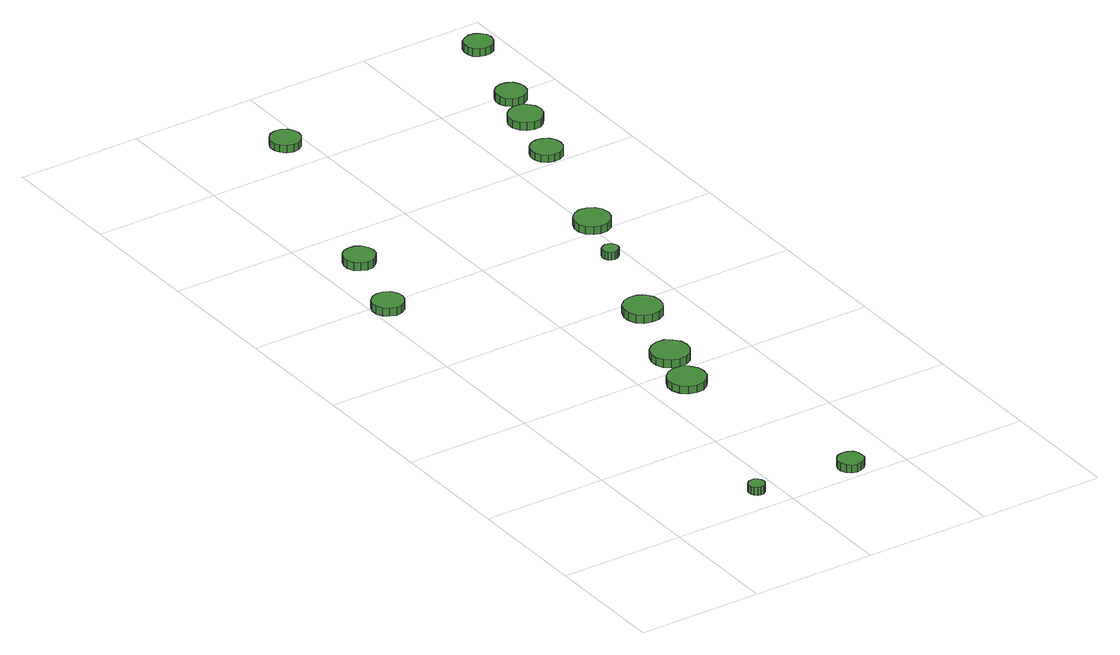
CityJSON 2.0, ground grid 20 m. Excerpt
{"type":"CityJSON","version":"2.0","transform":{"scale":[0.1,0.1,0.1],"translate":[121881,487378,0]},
"CityObjects":{
"tree1":{"type":"SolitaryVegetationObject","attributes":{"function":"something"},"geometry":[{"type":"MultiSurface","lod":"1","boundaries":[[[0,1,2,3,4,5,6,7,8,9,10,11,12,13,14]],[[15,16,17,18,19,20,21,22,23,24,25,26,27,28,29]],[[0,29,28,1]],[[1,28,27,2]],[[2,27,26,3]],[[3,26,25,4]],[[4,25,24,5]],[[5,24,23,6]],[[6,23,22,7]],[[7,22,21,8]],[[8,21,20,9]],[[9,20,19,10]],[[10,19,18,11]],[[11,18,17,12]],[[12,17,16,13]],[[13,16,15,14]],[[14,15,29,0]]]}]},
"tree2":{"type":"SolitaryVegetationObject","attributes":{"function":"something"},"geometry":[{"type":"MultiSurface","lod":"1","boundaries":[[[30,31,32,33,34,35,36,37,38,39,40,41,42,43,44]],[[45,46,47,48,49,50,51,52,53,54,55,56,57,58,59]],[[30,59,58,31]],[[31,58,57,32]],[[32,57,56,33]],[[33,56,55,34]],[[34,55,54,35]],[[35,54,53,36]],[[36,53,52,37]],[[37,52,51,38]],[[38,51,50,39]],[[39,50,49,40]],[[40,49,48,41]],[[41,48,47,42]],[[42,47,46,43]],[[43,46,45,44]],[[44,45,59,30]]]}]},
"tree3":{"type":"SolitaryVegetationObject","attributes":{"function":"something"},"geometry":[{"type":"MultiSurface","lod":"1","boundaries":[[[60,61,62,63,64,65,66,67,68,69,70,71,72,73,74]],[[75,76,77,78,79,80,81,82,83,84,85,86,87,88,89]],[[60,89,88,61]],[[61,88,87,62]],[[62,87,86,63]],[[63,86,85,64]],[[64,85,84,65]],[[65,84,83,66]],[[66,83,82,67]],[[67,82,81,68]],[[68,81,80,69]],[[69,80,79,70]],[[70,79,78,71]],[[71,78,77,72]],[[72,77,76,73]],[[73,76,75,74]],[[74,75,89,60]]]}]},
"tree4":{"type":"SolitaryVegetationObject","attributes":{"function":"something"},"geometry":[{"type":"MultiSurface","lod":"1","boundaries":[[[90,91,92,93,94,95,96,97,98,99,100,101,102,103,104]],[[105,106,107,108,109,110,111,112,113,114,115,116,117,118,119]],[[90,119,118,91]],[[91,118,117,92]],[[92,117,116,93]],[[93,116,115,94]],[[94,115,114,95]],[[95,114,113,96]],[[96,113,112,97]],[[97,112,111,98]],[[98,111,110,99]],[[99,110,109,100]],[[100,109,108,101]],[[101,108,107,102]],[[102,107,106,103]],[[103,106,105,104]],[[104,105,119,90]]]}]},
"tree5":{"type":"SolitaryVegetationObject","attributes":{"function":"something"},"geometry":[{"type":"MultiSurface","lod":"1","boundaries":[[[120,121,122,123,124,125,126,127,128,129,130,131,132,133,134]],[[135,136,137,138,139,140,141,142,143,144,145,146,147,148,149]],[[120,149,148,121]],[[121,148,147,122]],[[122,147,146,123]],[[123,146,145,124]],[[124,145,144,125]],[[125,144,143,126]],[[126,143,142,127]],[[127,142,141,128]],[[128,141,140,129]],[[129,140,139,130]],[[130,139,138,131]],[[131,138,137,132]],[[132,137,136,133]],[[133,136,135,134]],[[134,135,149,120]]]}]},
"tree6":{"type":"SolitaryVegetationObject","attributes":{"function":"something"},"geometry":[{"type":"MultiSurface","lod":"1","boundaries":[[[150,151,152,153,154,155,156,157,158,159,160,161,162,163,164]],[[165,166,167,168,169,170,171,172,173,174,175,176,177,178,179]],[[150,179,178,151]],[[151,178,177,152]],[[152,177,176,153]],[[153,176,175,154]],[[154,175,174,155]],[[155,174,173,156]],[[156,173,172,157]],[[157,172,171,158]],[[158,171,170,159]],[[159,170,169,160]],[[160,169,168,161]],[[161,168,167,162]],[[162,167,166,163]],[[163,166,165,164]],[[164,165,179,150]]]}]},
"tree7":{"type":"SolitaryVegetationObject","attributes":{"function":"something"},"geometry":[{"type":"MultiSurface","lod":"1","boundaries":[[[180,181,182,183,184,185,186,187,188,189,190,191,192,193,194]],[[195,196,197,198,199,200,201,202,203,204,205,206,207,208,209]],[[180,209,208,181]],[[181,208,207,182]],[[182,207,206,183]],[[183,206,205,184]],[[184,205,204,185]],[[185,204,203,186]],[[186,203,202,187]],[[187,202,201,188]],[[188,201,200,189]],[[189,200,199,190]],[[190,199,198,191]],[[191,198,197,192]],[[192,197,196,193]],[[193,196,195,194]],[[194,195,209,180]]]}]},
"tree8":{"type":"SolitaryVegetationObject","attributes":{"function":"something"},"geometry":[{"type":"MultiSurface","lod":"1","boundaries":[[[210,211,212,213,214,215,216,217,218,219,220,221,222,223,224]],[[225,226,227,228,229,230,231,232,233,234,235,236,237,238,239]],[[210,239,238,211]],[[211,238,237,212]],[[212,237,236,213]],[[213,236,235,214]],[[214,235,234,215]],[[215,234,233,216]],[[216,233,232,217]],[[217,232,231,218]],[[218,231,230,219]],[[219,230,229,220]],[[220,229,228,221]],[[221,228,227,222]],[[222,227,226,223]],[[223,226,225,224]],[[224,225,239,210]]]}]},
"tree9":{"type":"SolitaryVegetationObject","attributes":{"function":"something"},"geometry":[{"type":"MultiSurface","lod":"1","boundaries":[[[240,241,242,243,244,245,246,247,248,249,250,251,252,253,254]],[[255,256,257,258,259,260,261,262,263,264,265,266,267,268,269]],[[240,269,268,241]],[[241,268,267,242]],[[242,267,266,243]],[[243,266,265,244]],[[244,265,264,245]],[[245,264,263,246]],[[246,263,262,247]],[[247,262,261,248]],[[248,261,260,249]],[[249,260,259,250]],[[250,259,258,251]],[[251,258,257,252]],[[252,257,256,253]],[[253,256,255,254]],[[254,255,269,240]]]}]},
"tree10":{"type":"SolitaryVegetationObject","attributes":{"function":"something"},"geometry":[{"type":"MultiSurface","lod":"1","boundaries":[[[270,271,272,273,274,275,276,277,278,279,280,281,282,283,284]],[[285,286,287,288,289,290,291,292,293,294,295,296,297,298,299]],[[270,299,298,271]],[[271,298,297,272]],[[272,297,296,273]],[[273,296,295,274]],[[274,295,294,275]],[[275,294,293,276]],[[276,293,292,277]],[[277,292,291,278]],[[278,291,290,279]],[[279,290,289,280]],[[280,289,288,281]],[[281,288,287,282]],[[282,287,286,283]],[[283,286,285,284]],[[284,285,299,270]]]}]},
"tree11":{"type":"SolitaryVegetationObject","attributes":{"function":"something"},"geometry":[{"type":"MultiSurface","lod":"1","boundaries":[[[300,301,302,303,304,305,306,307,308,309,310,311,312,313,314]],[[315,316,317,318,319,320,321,322,323,324,325,326,327,328,329]],[[300,329,328,301]],[[301,328,327,302]],[[302,327,326,303]],[[303,326,325,304]],[[304,325,324,305]],[[305,324,323,306]],[[306,323,322,307]],[[307,322,321,308]],[[308,321,320,309]],[[309,320,319,310]],[[310,319,318,311]],[[311,318,317,312]],[[312,317,316,313]],[[313,316,315,314]],[[314,315,329,300]]]}]},
"tree12":{"type":"SolitaryVegetationObject","attributes":{"function":"something"},"geometry":[{"type":"MultiSurface","lod":"1","boundaries":[[[330,331,332,333,334,335,336,337,338,339,340,341,342,343,344]],[[345,346,347,348,349,350,351,352,353,354,355,356,357,358,359]],[[330,359,358,331]],[[331,358,357,332]],[[332,357,356,333]],[[333,356,355,334]],[[334,355,354,335]],[[335,354,353,336]],[[336,353,352,337]],[[337,352,351,338]],[[338,351,350,339]],[[339,350,349,340]],[[340,349,348,341]],[[341,348,347,342]],[[342,347,346,343]],[[343,346,345,344]],[[344,345,359,330]]]}]},
"tree13":{"type":"SolitaryVegetationObject","attributes":{"function":"something"},"geometry":[{"type":"MultiSurface","lod":"1","boundaries":[[[360,361,362,363,364,365,366,367,368,369,370,371,372,373,374]],[[375,376,377,378,379,380,381,382,383,384,385,386,387,388,389]],[[360,389,388,361]],[[361,388,387,362]],[[362,387,386,363]],[[363,386,385,364]],[[364,385,384,365]],[[365,384,383,366]],[[366,383,382,367]],[[367,382,381,368]],[[368,381,380,369]],[[369,380,379,370]],[[370,379,378,371]],[[371,378,377,372]],[[372,377,376,373]],[[373,376,375,374]],[[374,375,389,360]]]}]},
"tree14":{"type":"SolitaryVegetationObject","attributes":{"function":"something"},"geometry":[{"type":"MultiSurface","lod":"1","boundaries":[[[390,391,392,393,394,395,396,397,398,399,400,401,402,403,404]],[[405,406,407,408,409,410,411,412,413,414,415,416,417,418,419]],[[390,419,418,391]],[[391,418,417,392]],[[392,417,416,393]],[[393,416,415,394]],[[394,415,414,395]],[[395,414,413,396]],[[396,413,412,397]],[[397,412,411,398]],[[398,411,410,399]],[[399,410,409,400]],[[400,409,408,401]],[[401,408,407,402]],[[402,407,406,403]],[[403,406,405,404]],[[404,405,419,390]]]}]}
},
"vertices":[
[175,37,22],[174,43,22],[171,47,22],[166,50,22],[161,50,22],[156,49,22],[152,45,22],[150,40,22],[150,35,22],[152,30,22],[156,26,22],[161,25,22],[166,25,22],[171,28,22],[174,32,22],[174,32,9],[171,28,9],[166,25,9],[161,25,9],[156,26,9],[152,30,9],[150,35,9],[150,40,9],[152,45,9],[156,49,9],[161,50,9],[166,50,9],[171,47,9],[174,43,9],[175,37,9],
[50,787,16],[48,797,16],[42,806,16],[33,811,16],[23,812,16],[13,809,16],[5,802,16],[1,792,16],[1,782,16],[5,773,16],[13,766,16],[23,762,16],[33,763,16],[42,769,16],[48,777,16],[48,777,3],[42,769,3],[33,763,3],[23,762,3],[13,766,3],[5,773,3],[1,782,3],[1,792,3],[5,802,3],[13,809,3],[23,812,3],[33,811,3],[42,806,3],[48,797,3],[50,787,3],
[337,22,21],[336,30,21],[331,37,21],[323,41,21],[315,42,21],[307,40,21],[301,34,21],[297,26,21],[297,18,21],[301,10,21],[307,4,21],[315,2,21],[323,3,21],[331,7,21],[336,14,21],[336,14,8],[331,7,8],[323,3,8],[315,2,8],[307,4,8],[301,10,8],[297,18,8],[297,26,8],[301,34,8],[307,40,8],[315,42,8],[323,41,8],[331,37,8],[336,30,8],[337,22,8],
[88,917,18],[86,927,18],[80,936,18],[71,941,18],[61,942,18],[51,939,18],[43,932,18],[39,922,18],[39,912,18],[43,902,18],[51,896,18],[61,892,18],[71,893,18],[80,899,18],[86,907,18],[86,907,5],[80,899,5],[71,893,5],[61,892,5],[51,896,5],[43,902,5],[39,912,5],[39,922,5],[43,932,5],[51,939,5],[61,942,5],[71,941,5],[80,936,5],[86,927,5],[88,917,5],
[285,354,20],[283,366,20],[275,376,20],[265,383,20],[252,384,20],[240,380,20],[231,372,20],[226,360,20],[226,348,20],[231,336,20],[240,328,20],[252,324,20],[265,325,20],[275,332,20],[283,342,20],[283,342,8],[275,332,8],[265,325,8],[252,324,8],[240,328,8],[231,336,8],[226,348,8],[226,360,8],[231,372,8],[240,380,8],[252,384,8],[265,383,8],[275,376,8],[283,366,8],[285,354,8],
[310,434,18],[308,446,18],[300,456,18],[290,463,18],[277,464,18],[265,460,18],[256,452,18],[251,440,18],[251,428,18],[256,416,18],[265,408,18],[277,404,18],[290,405,18],[300,411,18],[308,422,18],[308,422,5],[300,411,5],[290,405,5],[277,404,5],[265,408,5],[256,416,5],[251,428,5],[251,440,5],[256,452,5],[265,460,5],[277,464,5],[290,463,5],[300,456,5],[308,446,5],[310,434,5],
[351,565,17],[349,577,17],[342,587,17],[331,594,17],[318,595,17],[306,591,17],[297,583,17],[292,571,17],[292,559,17],[297,547,17],[306,539,17],[318,535,17],[331,536,17],[342,542,17],[349,553,17],[349,553,4],[342,542,4],[331,536,4],[318,535,4],[306,539,4],[297,547,4],[292,559,4],[292,571,4],[297,583,4],[306,591,4],[318,595,4],[331,594,4],[342,587,4],[349,577,4],[351,565,4],
[191,1260,17],[189,1270,17],[183,1278,17],[175,1283,17],[165,1284,17],[155,1281,17],[148,1274,17],[144,1265,17],[144,1255,17],[148,1246,17],[155,1239,17],[165,1236,17],[175,1237,17],[183,1242,17],[189,1251,17],[189,1251,5],[183,1242,5],[175,1237,5],[165,1236,5],[155,1239,5],[148,1246,5],[144,1255,5],[144,1265,5],[148,1274,5],[155,1281,5],[165,1284,5],[175,1283,5],[183,1278,5],[189,1270,5],[191,1260,5],
[388,727,18],[387,732,18],[384,737,18],[379,739,18],[374,740,18],[369,738,18],[365,735,18],[363,730,18],[363,724,18],[365,719,18],[369,716,18],[374,714,18],[379,715,18],[384,718,18],[387,722,18],[387,722,5],[384,718,5],[379,715,5],[374,714,5],[369,716,5],[365,719,5],[363,724,5],[363,730,5],[365,735,5],[369,738,5],[374,740,5],[379,739,5],[384,737,5],[387,732,5],[388,727,5],
[428,810,22],[426,822,22],[419,832,22],[409,837,22],[397,839,22],[386,835,22],[377,827,22],[372,816,22],[372,804,22],[377,794,22],[386,786,22],[397,782,22],[409,783,22],[419,789,22],[426,799,22],[426,799,9],[419,789,9],[409,783,9],[397,782,9],[386,786,9],[377,794,9],[372,804,9],[372,816,9],[377,827,9],[386,835,9],[397,839,9],[409,837,9],[419,832,9],[426,822,9],[428,810,9],
[486,1018,21],[484,1028,21],[478,1037,21],[469,1042,21],[459,1043,21],[449,1040,21],[441,1033,21],[437,1023,21],[437,1013,21],[441,1003,21],[449,996,21],[459,993,21],[469,994,21],[478,999,21],[484,1008,21],[484,1008,9],[478,999,9],[469,994,9],[459,993,9],[449,996,9],[441,1003,9],[437,1013,9],[437,1023,9],[441,1033,9],[449,1040,9],[459,1043,9],[469,1042,9],[478,1037,9],[484,1028,9],[486,1018,9],
[520,1119,18],[518,1130,18],[511,1139,18],[502,1145,18],[490,1146,18],[480,1142,18],[472,1135,18],[467,1125,18],[467,1113,18],[472,1103,18],[480,1096,18],[490,1092,18],[502,1093,18],[511,1099,18],[518,1108,18],[518,1108,5],[511,1099,5],[502,1093,5],[490,1092,5],[480,1096,5],[472,1103,5],[467,1113,5],[467,1125,5],[472,1135,5],[480,1142,5],[490,1146,5],[502,1145,5],[511,1139,5],[518,1130,5],[520,1119,5],
[539,1189,16],[537,1199,16],[532,1207,16],[523,1212,16],[513,1213,16],[503,1210,16],[496,1203,16],[492,1194,16],[492,1184,16],[496,1175,16],[503,1168,16],[513,1165,16],[523,1166,16],[532,1171,16],[537,1179,16],[537,1179,3],[532,1171,3],[523,1166,3],[513,1165,3],[503,1168,3],[496,1175,3],[492,1184,3],[492,1194,3],[496,1203,3],[503,1210,3],[513,1213,3],[523,1212,3],[532,1207,3],[537,1199,3],[539,1189,3],
[581,1336,15],[579,1345,15],[573,1353,15],[565,1357,15],[556,1358,15],[547,1355,15],[539,1349,15],[536,1340,15],[536,1331,15],[539,1322,15],[547,1316,15],[556,1313,15],[565,1314,15],[573,1318,15],[579,1326,15],[579,1326,2],[573,1318,2],[565,1314,2],[556,1313,2],[547,1316,2],[539,1322,2],[536,1331,2],[536,1340,2],[539,1349,2],[547,1355,2],[556,1358,2],[565,1357,2],[573,1353,2],[579,1345,2],[581,1336,2]
]}
